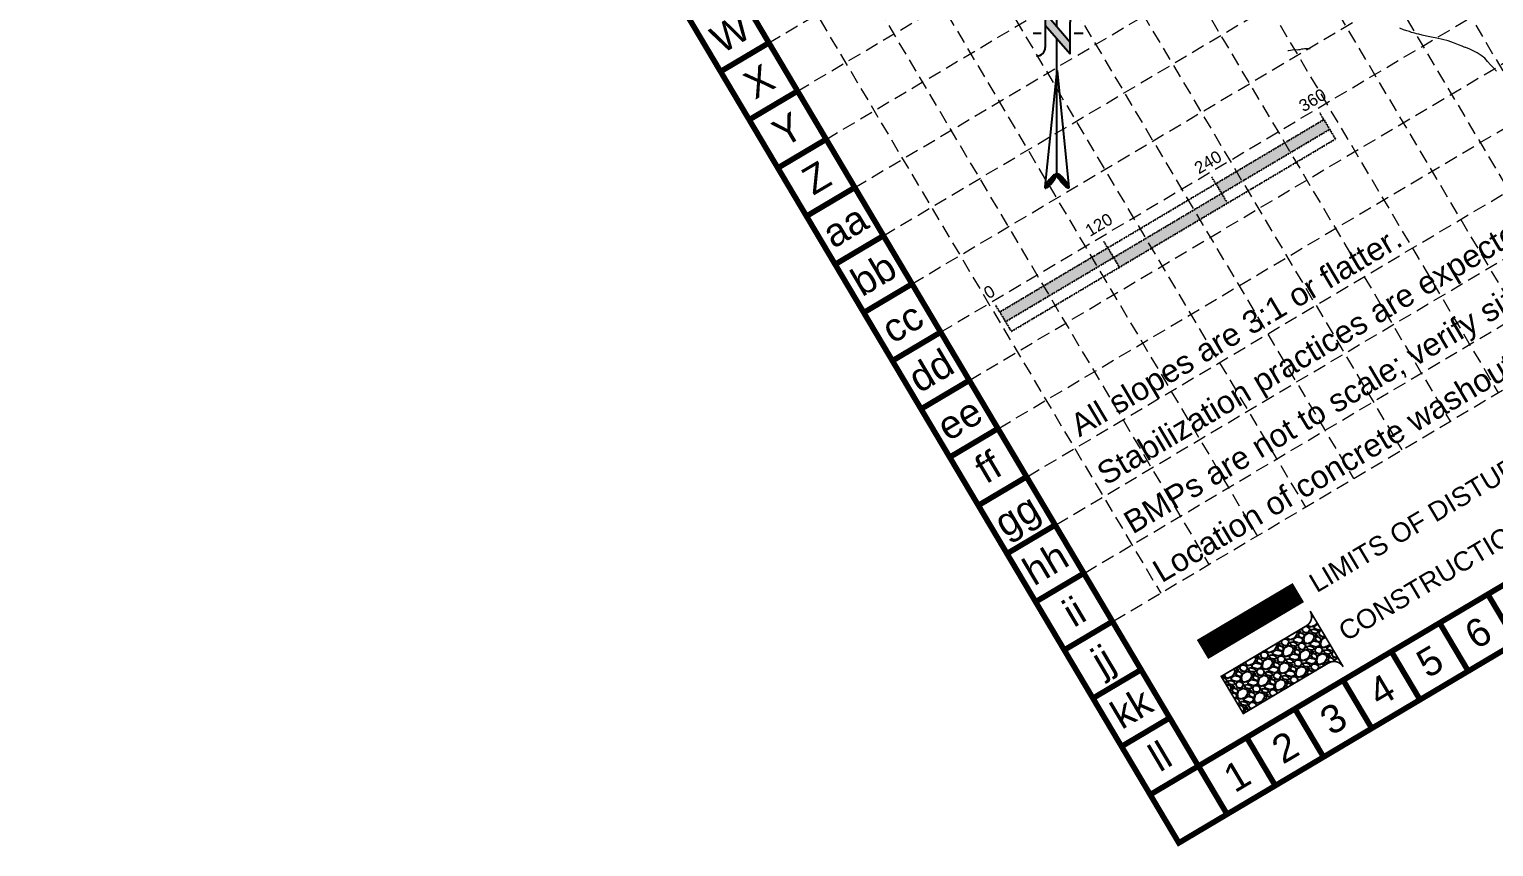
# Model space of a CAD drawing. Header units: inches. Extents: x 2527773 to 2531821, y 6906669 to 6910268.
# Drawn here: x 2527773 to 2529171, y 6906669 to 6907450 of the extents above; entities that cross this region are included whole.
import ezdxf
from ezdxf.enums import TextEntityAlignment as Align

# ---------------------------------------------------------------- set-up
doc = ezdxf.new("R2010")
doc.units = ezdxf.units.IN
doc.header["$MEASUREMENT"] = 0
doc.linetypes.add('DGN Style 2', pattern=[85.53880220056527, 51.32328132033916, -34.2155208802261])
doc.linetypes.add('HIDDEN', pattern=[0.009525, 0.006350000000000001, -0.003175])
for name, color, linetype in [('BASE', 7, 'Continuous'), ('GRID', 254, 'HIDDEN'), ('LEGEND', 7, 'Continuous'), ('NARROW', 7, 'Continuous')]:
    doc.layers.add(name, color=color, linetype=linetype)
doc.layers.add('SV-topo-25128(old) - SV-TOPO-CONT-MINR-LINE', color=253, linetype='DGN Style 2', lineweight=0)
doc.styles.add("L200'", font='ARIAL.TTF', dxfattribs={"height": 0.001968503937008})
doc.styles.get("Standard").update_dxf_attribs({"font": 'ARIAL.TTF'})

# ---------------------------------------------------------------- blocks, each defined once
blk = doc.blocks.new('North Arrow')
at = {"layer": 'NARROW'}
for p, q in [((32.43254981860446, 3.058265073213988), (32.43254981860446, 4.631385762768332)), ((0, 0), (22.36344290151465, 2.002084736559482)), ((0, 0), (22.3340256442134, -2.022002755547874)), ((28.76667448424996, -2.091662794246076), (34.01874137947743, 2.319861484284047)), ((36.17825519122562, 2.333068732823449), (30.46489879658111, 2.333068732823449)), ((36.15693846157228, 2.319861484284047), (31.03953994826952, -2.091662794246076)), ((39.10239171702415, 0.006637234364461619), (59.96415737125062, 2.108618273159664)), ((21.65859055236069, -0.04755806894536363), (21.65587945617517, -0.04755806894536363)), ((31.2002493849468, -0.04755806894536363), (21.65859055236069, -0.04755806894536363)), ((28.76667448424996, -2.091662794246076), (34.95439482978327, -2.091662794246076)), ((57.4539157862273, -0.04755806894536363), (33.41071549255503, -0.04755806894536363)), ((59.8310793026576, -2.141789640390925), (39.04486644576536, -0.007715046158409677)), ((57.69334596529006, -0.02703537367779063), (57.76929195033517, -0.01344045038422337)), ((57.76514189648879, -0.05039075473177945), (57.69334596529006, -0.02703537367779063)), ((32.43254981860446, -4.261561808689294), (32.43254981860446, -2.800806882678444))]:
    blk.add_line(p, q, dxfattribs=at)
blk.add_lwpolyline([(22.36469003275943, -2.029144276148145), (22.58571216360451, -1.926685835660464, 0.09157658552841703), (22.86600292222374, -1.437143250313966, 0.04830551554414139), (23.03449076013294, -0.7510674610057322), (23.07365352004581, -0.007926344824227272), (23.0138871940153, 0.8191116749912908, 0.04830551554426889), (22.86600292222374, 1.421290560665511, 0.0915765855283463), (22.58571216360451, 1.91083314601201), (22.36469003275943, 2.01329158649969), (22.14366790191434, 1.91083314601201, 0.09157658552851158), (21.86337714329511, 1.421290560665511, 0.04830551554418233), (21.71549287155813, 0.8191116749912908), (21.65572654552761, -0.007926344824227272), (21.71549287155813, -0.8349643646397453, 0.04830551554422624), (21.86337714329511, -1.437143250313966, 0.09157658552816902), (22.14366790191434, -1.926685835660464)], format="xyb", close=True, dxfattribs=at)
for points in [[(57.45558378554506, -0.03134526075882604), (57.43996657389744, 0.0836624617477355, -0.06681784727068599), (57.67471216397553, 0.4712181194372533, -0.03073031192727785), (58.00862399094058, 0.8372912985578296), (58.52165351551321, 1.292257312707079), (59.07299621394941, 1.699951556056476, -0.03073031192742202), (59.50028108291463, 1.950818694931513, -0.06681784727061153), (59.92804734067704, 2.100220530974184), (60.03732810972451, 2.061125939999329)], [(60.03732810972451, 2.061125939999329), (60.05294532137214, 1.946118217492767, -0.06681784727066456), (59.81819973129404, 1.558562559803249, -0.03073031192683177), (59.43379851860755, 1.137137013811298), (58.97125837981093, 0.7375233665334235), (58.41991568137473, 0.3298291232385964, -0.03073031192764033), (57.99263081235495, 0.07896198436355917, -0.03669233332525137), (57.76236303227506, -0.01733721801429056)], [(57.45558378554506, -0.03527464659782709), (57.43996657389744, -0.150282369049819, 0.06681784727068599), (57.67471216397553, -0.5378380267393368, 0.03073031192727785), (58.00862399094058, -0.903911205859913), (58.52165351551321, -1.358877220063732), (59.07299621394941, -1.766571463358559, 0.03073031192742202), (59.50028108291463, -2.017438602233597, 0.06681784727061153), (59.92804734067704, -2.166840438276267), (60.03732810972451, -2.127745847301412)], [(60.03732810972451, -2.127745847301412), (60.05294532137214, -2.012738124794851, 0.06681784727066456), (59.81819973129404, -1.625182467105333, 0.03073031192683177), (59.43379851860755, -1.203756921113381), (58.97125837981093, -0.804143273835507), (58.41991568137473, -0.3964490305406798, 0.03073031192764033), (57.99263081235495, -0.1455818916656426, 0.03669233332525137), (57.76236303227506, -0.04928268934236257)]]:
    blk.add_lwpolyline(points, format="xyb", dxfattribs=at)
for centre, start, end in [((30.46491631666868, 3.862994872579293), 178.8769027564139, 270), ((34.95439482978327, -3.621588933947351), 358.8769027564139, 90)]:
    blk.add_arc(centre, 1.529926139739004, start, end, dxfattribs=at)
for points in [[(23.02743242273209, -0.7618279882990464), (21.67003612299595, -0.04525802260104683), (23.06525461068304, -0.04525802260104683), (21.71626324154204, 0.8195677980802429)], [(23.06525461068304, -0.04525802260104683), (21.71626324154204, 0.8195677980802429), (23.01902749208239, 0.7489697719211108), (21.85494459723486, 1.41965102062386)], [(23.01902749208239, 0.7489697719211108), (21.85494459723486, 1.41965102062386), (22.86773874044229, 1.437300527177285), (22.14491470462235, 1.910307302568981)], [(22.86773874044229, 1.437300527177285), (22.14491470462235, 1.910307302568981), (22.58617356370451, 1.910307302568981), (22.35503797086494, 2.002084736559482)], [(31.04573626156707, -2.092600781761575), (36.15173163068903, 2.358604768796795), (28.74698772917327, -2.064361571265181), (34.01267678058502, 2.358604768796795)], [(57.44388876337325, 0.08001449623407098), (57.69525844847522, -0.01106567331589758), (57.49810575425727, 0.2124947428819723), (57.77083364797363, -0.01106567331589758)], [(57.450460519849, -0.04004572727353661), (57.68868669199946, -0.016585683588346), (57.44388876337325, 0.08001449623407098), (57.69525844847522, -0.01106567331589758)], [(57.49810575425727, 0.2124947428819723), (57.77083364797363, -0.01106567331589758), (57.59996797960412, 0.3891350717640307), (57.940056377156, 0.06345446541672572)], [(57.59996797960412, 0.3891350717640307), (57.940056377156, 0.06345446541672572), (57.68211493557828, 0.4981552747267415), (58.06984856753843, 0.1324545938769006)], [(57.68211493557828, 0.4981552747267415), (58.06984856753843, 0.1324545938769006), (57.83819415180915, 0.663755583063903), (58.29493122679196, 0.2580348277115263)], [(57.83819415180915, 0.663755583063903), (58.29493122679196, 0.2580348277115263), (58.02877508955135, 0.8569559427633067), (58.51837094691291, 0.405695102581376)], [(58.02877508955135, 0.8569559427633067), (58.51837094691291, 0.405695102581376), (58.26042950528063, 1.069476338470849), (58.73031009321494, 0.5657754006460891)], [(58.26042950528063, 1.069476338470849), (58.73031009321494, 0.5657754006460891), (58.51837094691291, 1.297176762400341), (59.04904028220699, 0.8114158579883224)], [(58.51837094691291, 1.297176762400341), (59.04904028220699, 0.8114158579883224), (58.69580837170361, 1.422756996180397), (59.26097942850902, 0.9949561996836565)], [(59.26426530671961, 0.9963362022790534), (58.69416543257103, 1.419996991044172), (59.44663154890804, 1.149516487475921), (59.00303798687673, 1.64907741756906)], [(59.44663154890804, 1.149516487475921), (59.00303798687673, 1.64907741756906), (59.61749721722299, 1.335816834307479), (59.27576588053853, 1.822957741314895)], [(59.61749721722299, 1.335816834307479), (59.27576588053853, 1.822957741314895), (59.80972109409777, 1.551097235151246), (59.4926338442383, 1.954057985367399)], [(59.80972109409777, 1.551097235151246), (59.4926338442383, 1.954057985367399), (59.93129858887187, 1.730497569169529), (59.69471535579942, 2.039618144699489)], [(59.93129858887187, 1.730497569169529), (59.69471535579942, 2.039618144699489), (60.05287608364597, 1.941637962281675), (59.93129858887187, 2.103098262887215)], [(60.05287608364597, 1.941637962281675), (59.93129858887187, 2.103098262887215), (60.03644669248388, 2.064458190925507)], [(22.86773874044229, -1.439569039612252), (21.72466817219174, -0.8747848301754857), (23.02743242273209, -0.7618279882990464), (21.67003612299595, -0.04525802260104683)], [(22.5777686330548, -1.930225321557373), (21.86334952788457, -1.446628842222708), (22.86773874044229, -1.439569039612252), (21.72466817219174, -0.8747848301754857)], [(22.36344290151465, -2.014942952937417), (22.14491470462235, -1.930225321557373), (22.5777686330548, -1.930225321557373), (21.86334952788457, -1.446628842222708)], [(57.4373170068975, -0.1421659174229717), (57.68868669199946, -0.02210569386079442), (57.450460519849, -0.04004572727353661), (57.68868669199946, -0.016585683588346)], [(57.45703227632475, -0.1932260124704044), (57.69525844847522, -0.02762570418781252), (57.4373170068975, -0.1421659174229717), (57.68868669199946, -0.02210569386079442)], [(57.52603571929285, -0.3257062591183058), (57.76426189149788, -0.05108574781843345), (57.45703227632475, -0.1932260124704044), (57.69525844847522, -0.02762570418781252)], [(57.63446970111545, -0.4802665469105705), (57.90062583830149, -0.1021458429204358), (57.52603571929285, -0.3257062591183058), (57.76426189149788, -0.05108574781843345)], [(57.78397716092513, -0.6624268860650773), (58.09120677609826, -0.2001260253382497), (57.63446970111545, -0.4802665469105705), (57.90062583830149, -0.1021458429204358)], [(57.97455809866733, -0.8735672791772231), (58.33600470472447, -0.3477863002626691), (57.78397716092513, -0.6624268860650773), (58.09120677609826, -0.2001260253382497)], [(58.24071423585337, -1.113687726247008), (58.61366141578401, -0.5423666625029), (57.97455809866733, -0.8735672791772231), (58.33600470472447, -0.3477863002626691)], [(58.61366141578401, -1.433848322321865), (58.92746278743289, -0.771447089027788), (58.24071423585337, -1.113687726247008), (58.61366141578401, -0.5423666625029)], [(58.91431927448139, -1.64498871543401), (59.20019068109468, -1.004667523229728), (58.61366141578401, -1.433848322321865), (58.92746278743289, -0.771447089027788)], [(59.11804372517508, -1.794028992899257), (59.56985198281473, -1.35518817585762), (58.91760515269198, -1.651888728247286), (59.20019068109468, -1.011567536097573)], [(59.34805520177179, -1.927889242142555), (59.81300697236293, -1.62152867174882), (59.11804372517508, -1.794028992899257), (59.56985198281473, -1.35518817585762)], [(59.53699320043597, -1.324828119304584), (59.41377276652929, -1.18406785724801), (59.20840537670301, -1.014327541233797)], [(59.58299549571166, -2.052089473381784), (59.92801271066128, -1.787128980031412), (59.34805520177179, -1.927889242142555), (59.81300697236293, -1.62152867174882)], [(59.78343406819477, -2.12522960951901), (60.04630432717022, -2.007929391147627), (59.58299549571166, -2.052089473381784), (59.92801271066128, -1.787128980031412)], [(59.92308389326354, -2.166629686616943), (60.03808963156189, -2.132129622386856), (59.78343406819477, -2.12522960951901), (60.04630432717022, -2.007929391147627)]]:
    blk.add_solid(points, dxfattribs=at)
blk = doc.blocks.new('A$C19C80B57')
h = blk.add_hatch(color=7)
h.paths.add_polyline_path([(-8.20539028244093, 20.38116698805243), (-2.687602555844932, 11.08952433615923), (100.4453047435562, 72.33439905129654), (94.92751701688395, 81.62604170292616)])
h.paths.add_polyline_path([(203.5782120431942, 133.5792737665744), (100.4453047435562, 72.33439905129653), (105.9630924705416, 63.04275639913976), (209.0959997700709, 124.2876311146006)])
h.paths.add_polyline_path([(203.5782120431942, 133.5792737665744), (306.7111193425954, 194.8241484817118), (301.1933316159994, 204.115791133605), (198.0604243164739, 142.8709164182847)])
at = {"color": 7}
for p, q in [((301.1933316159993, 204.1157911336049), (297.5186391347088, 210.3037655688822)), ((94.92751701688394, 81.62604170292616), (301.1933316159993, 204.1157911336049)), ((301.1933316159993, 204.1157911336049), (312.2289070691913, 185.5325058298185)), ((-2.687602555844933, 11.08952433615923), (306.7111193425953, 194.8241484817117)), ((105.9630924705416, 63.04275639913976), (312.2289070691913, 185.5325058298185)), ((198.0604243162088, 142.8709164187312), (194.3857318353839, 149.0588908530772)), ((198.0604243162088, 142.8709164187312), (209.0959997698665, 124.2876311149448)), ((94.92751701688394, 81.62604170292616), (91.25282453605905, 87.81401613820344)), ((-8.20539028244093, 20.38116698805243), (94.92751701688394, 81.62604170292616)), ((94.92751701688394, 81.62604170292616), (105.9630924705416, 63.04275639913976)), ((2.830185170751065, 1.797881684266031), (105.9630924705416, 63.04275639913976)), ((-8.20539028244093, 20.38116698805243), (-11.88008276373148, 26.56914142239839)), ((-8.20539028244093, 20.38116698805243), (2.830185170751065, 1.797881684266031))]:
    blk.add_line(p, q, dxfattribs=at)
for s, height, rotation, oblique, p in [('360', 11.51493137748821, 30.70371114337118, 359.999999979501, (281.8039318700321, 210.9532932396978)), ('240', 11.51493137828898, 30.70371117397054, 1.246652757390185e-08, (181.9812875394709, 151.6741258651018)), ('120', 11.51493137748821, 30.70371115245681, 359.9999999885866, (77.86045784084126, 91.88414801098406)), ('0', 11.51493137828898, 30.70371118305617, 2.155215096584544e-08, (-18.99804177787155, 32.32372484635562))]:
    blk.add_text(s, height=height, rotation=rotation, dxfattribs=dict(at, oblique=oblique)).set_placement(p)

msp = doc.modelspace()

# ---------------------------------------------------------------- hatches: boundary and pattern name
at = {"layer": 'LEGEND'}
h = msp.add_hatch(dxfattribs=at)
h.set_pattern_fill('GRAVEL', color=4, scale=16.49650075938597, angle=-13.23054399714795, style=0)
h.set_pattern_definition([(214.782256002852, (2514201.321733074, 6886442.748661371), (-162.4490183474469, -114.3233275469108), [2.21937322616475, -219.7183453063285]), (171.739156002852, (2514199.498900794, 6886441.482597547), (196.4791517083916, -29.24812796553017), [3.808514137317923, -377.0427841189689]), (119.279856002852, (2514195.729903788, 6886442.029801719), (119.0550974325461, -214.4006015210746), [2.685432365618926, -265.8581341262887]), (254.043156002852, (2514188.523148369, 6886439.487608171), (91.56960361676956, 317.3971616067416), [3.468191326651787, -343.350875352524]), (279.603156002852, (2514187.569696189, 6886436.153050406), (-34.98672690217767, 211.5813537761888), [3.400836114051215, -336.6832371930915]), (344.043156002852, (2514188.137032161, 6886432.799865691), (-317.3971616067416, 91.5696036167696), [3.468191326651788, -343.350875352524]), (24.46365600285202, (2514191.471589926, 6886431.846413511), (-246.5178483510585, -111.5039942399143), [4.586505609631323, -454.0636924304844]), (59.02475600285205, (2514195.646333323, 6886433.745760055), (195.4727362634303, 326.8610004861309), [4.330133491329706, -428.6833641101476]), (108.199056002852, (2514197.874911994, 6886437.458374596), (-79.3870576809359, 238.9666148195033), [3.479936835192449, -344.5141261035695]), (162.005856002852, (2514196.788061467, 6886440.764239511), (172.8694769594118, -57.5895697501322), [3.972885270884441, -194.6712957908339]), (209.1668560028521, (2514193.009500177, 6886441.991544587), (-234.2347716876138, -131.3382074075691), [5.137802168509245, -508.6427941019329]), (125.5835560028514, (2514204.383441178, 6886435.589225751), (-89.75719062904955, 122.7806371324912), [1.753594527223485, -173.606600537659]), (158.238656002852, (2514203.363039015, 6886437.015374305), (201.2110901389266, -81.19956054918379), [3.336202824075941, -330.2848714155547]), (211.769456002852, (2514200.264578629, 6886438.252243663), (-3.775552757428589, -16.05863964051178), [2.332951633893103, -20.99661419454022]), (189.968056002852, (2514199.593540392, 6886440.443568435), (87.84427721258352, 13.23953369575217), [1.256340504833316, -124.3772645729778]), (278.570856002852, (2514198.356169418, 6886440.226098006), (-4.731977435916157, 51.95145964891123), [1.776722621288148, -87.05965589063062]), (17.73325600285203, (2514198.620959646, 6886438.469212475), (55.72698480911016, 20.79066192433091), [2.885716381338628, -93.30458771460454]), (148.334556002852, (2514201.369554489, 6886439.348156857), (28.34173076096474, -23.60971384812527), [2.08665887755548, -50.07986255083382]), (3.158956002852013, (2514189.042161308, 6886442.415917927), (171.9130092581415, 10.42026275208362), [2.923179934563194, -289.3955558642905]), (57.11565600285201, (2514191.960906782, 6886442.577005891), (-105.7655379070762, -161.5428272653861), [2.452386299391078, -242.7857322481932]), (279.968056002852, (2514202.124664807, 6886442.559883792), (-13.23953369575217, 87.84427721258352), [2.512664513165872, -123.1209405646452]), (330.379956002852, (2514202.559605665, 6886440.085141842), (-149.2597547725296, 85.93131113428126), [2.923179934563193, -289.3955558642904]), (326.213456002852, (2514186.701319323, 6886432.459564432), (-72.74211491429409, 50.99496995997067), [2.818922049763874, -138.1272464244328]), (281.544556002852, (2514189.044167775, 6886430.891958097), (-38.76196752656292, 195.5227647886222), [2.361935985727364, -233.8320090135249]), (53.57085600285205, (2514198.509699565, 6886426.463493604), (50.99504755287252, 72.74206084901944), [2.512664513165876, -123.1209405646454]), (4.123456002852035, (2514200.001794868, 6886428.485169363), (-223.8644687486799, -15.15227211717446), [2.76532491879663, -273.7664246183321]), (56.21345600285205, (2514190.640968576, 6886428.313513883), (-50.9949699599707, -72.74211491429405), [1.409461024881938, -139.5367074493148]), (88.07935600285204, (2514197.546181485, 6886426.6900267), (-0.9563874504931817, 68.01009341373054), [0.8411565737210905, -83.27481423190238]), (152.733256002852, (2514197.574372717, 6886427.530713949), (44.40036852684679, -27.3852603037348), [3.400836114051209, -64.61596864947678]), (172.7784560028519, (2514194.551423362, 6886429.088756001), (164.3618917239378, -21.69689123953964), [3.151656470080689, -312.0135451324678]), (290.459556002852, (2514198.281160003, 6886437.023935355), (-8.50755459302914, 35.89281886836569), [2.379158332520163, -57.09981647698466]), (339.926656002852, (2514199.112784585, 6886434.794855068), (265.4456458458278, -96.30177239694933), [4.153719912208798, -411.2175619591386]), (47.71485600285207, (2514203.014176706, 6886433.36920813), (-90.66340169709913, -97.30824241490814), [1.698413732183337, -168.1434543811731]), (76.76945600285204, (2514204.156908082, 6886434.625707671), (-12.283083082096, 19.83418626027221), [0.989790045563158, -15.50671071382281]), (107.025856002852, (2514194.343517217, 6886429.646026073), (37.80558617794591, -127.5126691871749), [2.291759871496938, -226.8849531242303]), (34.78225600285204, (2514193.67247898, 6886431.837350844), (162.4490183474468, 114.3233275469108), [4.438746452329498, -217.4989720801636]), (346.7694560028521, (2514197.318143539, 6886434.369478493), (19.83418626027221, 12.283083082096), [4.289090197440353, -12.20741056194562]), (312.074256002852, (2514201.493388554, 6886433.38783508), (-134.1573608894343, 150.1660751720131), [2.608327721069554, -258.2242464278767]), (240.8240560028519, (2514203.241211418, 6886431.451736253), (-31.16083972796928, -60.45898954747617), [2.401923503568117, -117.6944166398453]), (194.415456002852, (2514202.070288809, 6886429.354549462), (-342.869536433876, -88.85100621234288), [3.910742952523811, -387.1641956633866]), (162.195556002852, (2514198.282664853, 6886428.380965482), (-204.9867277305205, 65.14072395101094), [4.137305893953243, -409.5928380958505])])
edge = h.paths.add_edge_path()
edge.add_line((2529027.380247027, 6906840.9261975), (2528995.790284881, 6906894.121908197))
edge.add_arc((2528986.92433488, 6906888.856915564), 10.31141197178711, -59.25723289358791, 30.703711166630228, ccw=False)
edge.add_line((2528992.195369806, 6906879.994556529), (2528910.94874271, 6906831.736766738))
edge.add_line((2528910.94874271, 6906831.736766738), (2528932.024499887, 6906796.246382914))
edge.add_line((2528932.024499887, 6906796.246382914), (2529013.2432621, 6906844.523563901))
edge.add_arc((2529018.514297027, 6906835.661204867), 10.31141197138306, 30.703711169272424, 120.7427671112813, ccw=False)

# ---------------------------------------------------------------- linework, layer by layer
at = {"layer": 'BASE', "const_width": 5.355000000060367}
for points in [[(2528870.468743788, 6906672.724986133), (2531817.241109016, 6908422.648546689), (2530723.538883668, 6910264.381274957), (2527776.76651844, 6908514.457714401)], [(2528889.076098522, 6906746.039080662), (2531744.038444386, 6908441.333794003), (2530704.894169244, 6910191.058480814), (2527850.58744151, 6908496.116796196)]]:
    msp.add_lwpolyline(points, close=True, dxfattribs=at)
for points in [[(2528479.031171855, 6907436.760633074), (2528432.987853648, 6907409.41807744)], [(2528506.373727489, 6907390.717314867), (2528460.330409282, 6907363.374759234)], [(2528533.716283123, 6907344.673996661), (2528487.672964916, 6907317.331441027)], [(2528561.058838756, 6907298.630678453), (2528515.015520549, 6907271.28812282)], [(2528588.40139439, 6907252.587360247), (2528542.358076183, 6907225.244804613)], [(2528615.743950023, 6907206.544042041), (2528569.700631817, 6907179.201486407)], [(2528643.086505657, 6907160.500723834), (2528597.043187451, 6907133.1581682)], [(2528670.429061291, 6907114.457405627), (2528624.385743084, 6907087.114849993)], [(2528697.771616925, 6907068.41408742), (2528651.728298718, 6907041.071531787)], [(2528725.114172558, 6907022.370769214), (2528679.070854351, 6906995.02821358)], [(2528752.456728192, 6906976.327451007), (2528706.413409985, 6906948.984895374)], [(2528779.799283826, 6906930.2841328), (2528733.755965619, 6906902.941577166)], [(2529192.771971234, 6906864.122875569), (2529165.4294156, 6906910.166193776)], [(2528807.14183946, 6906884.240814594), (2528761.098521253, 6906856.89825896)], [(2529146.728653028, 6906836.780319936), (2529119.386097394, 6906882.823638142)], [(2529100.685334821, 6906809.437764302), (2529073.342779187, 6906855.481082508)], [(2528834.484395093, 6906838.197496387), (2528788.441076886, 6906810.854940753)], [(2529054.642016614, 6906782.095208668), (2529027.299460981, 6906828.138526875)], [(2528861.826950727, 6906792.15417818), (2528815.78363252, 6906764.811622547)], [(2529008.598698407, 6906754.752653034), (2528981.256142774, 6906800.795971241)], [(2528962.555380201, 6906727.410097401), (2528935.212824567, 6906773.453415607)], [(2528889.16950636, 6906746.110859973), (2528843.126188154, 6906718.76830434)], [(2528916.512061994, 6906700.067541767), (2528889.16950636, 6906746.110859973)]]:
    msp.add_lwpolyline(points, dxfattribs=at)
at = {"layer": 'GRID', "color": 252, "linetype": 'HIDDEN', "lineweight": 0, "ltscale": 2000}
for p, q in [((2528479.031171855, 6907436.760633074), (2531333.71690067, 6909131.999082363)), ((2528506.373727489, 6907390.717314867), (2531361.059456304, 6909085.955764156)), ((2528533.716283123, 6907344.673996661), (2531388.402011937, 6909039.912445949)), ((2528561.058838756, 6907298.630678453), (2531415.744567571, 6908993.869127743)), ((2528588.40139439, 6907252.587360247), (2531443.087123205, 6908947.825809537)), ((2528615.743950023, 6907206.544042041), (2531470.429678839, 6908901.782491329)), ((2528643.086505657, 6907160.500723834), (2531497.772234472, 6908855.739173123)), ((2528670.429061291, 6907114.457405627), (2531525.114790106, 6908809.695854916)), ((2528356.21536045, 6908796.870781548), (2529313.585160147, 6907184.714152171)), ((2528310.172042243, 6908769.528225915), (2529267.54184194, 6907157.371596538)), ((2528698.924718522, 6907068.823779182), (2531553.610447338, 6908764.06222847)), ((2528264.128724036, 6908742.185670281), (2529221.498523734, 6907130.029040904)), ((2528218.085405829, 6908714.843114647), (2529175.455205527, 6907102.686485271)), ((2528726.267274156, 6907022.780460974), (2531580.953002971, 6908718.018910264)), ((2528172.042087623, 6908687.500559013), (2529129.41188732, 6907075.343929637)), ((2528753.60982979, 6906976.737142768), (2531608.295558605, 6908671.975592056)), ((2528125.998769416, 6908660.15800338), (2529083.368569114, 6907048.001374003)), ((2528079.95545121, 6908632.815447746), (2529037.325250907, 6907020.65881837)), ((2528780.952385424, 6906930.693824561), (2531635.638114239, 6908625.93227385)), ((2528033.912133003, 6908605.472892112), (2528991.2819327, 6906993.316262736)), ((2527987.868814796, 6908578.130336478), (2528945.238614494, 6906965.973707102)), ((2528808.294941057, 6906884.650506354), (2531662.980669872, 6908579.888955643)), ((2527941.825496589, 6908550.787780845), (2528899.195296287, 6906938.631151468)), ((2527895.782178382, 6908523.445225212), (2528853.15197808, 6906911.288595835))]:
    msp.add_line(p, q, dxfattribs=at)
at = {"layer": 'LEGEND', "color": 1, "linetype": 'HIDDEN', "ltscale": 4000, "const_width": 21.20580000023905}
msp.add_lwpolyline([(2528893.043640869, 6906857.450364443), (2528984.533802451, 6906911.781262614)], dxfattribs=at)
at = {"layer": 'LEGEND', "color": 4, "const_width": 1.649650075938597}
msp.add_lwpolyline([(2529027.380247027, 6906840.9261975), (2528995.790284881, 6906894.121908197, -0.4140139244211871), (2528992.195369806, 6906879.994556529), (2528910.94874271, 6906831.736766738), (2528932.024499887, 6906796.246382914), (2529013.2432621, 6906844.523563901, -0.4144132285109485)], format="xyb", close=True, dxfattribs=at)
at = {"layer": 'SV-topo-25128(old) - SV-TOPO-CONT-MINR-LINE', "color": 35, "lineweight": 0}
for p, q in [((2529084.9878, 6907449.4094), (2529081.4678, 6907450.8694)), ((2529087.9778, 6907448.3994), (2529084.9878, 6907449.4094)), ((2529090.5078, 6907447.5594), (2529087.9778, 6907448.3994)), ((2529092.5978, 6907446.8594), (2529090.5078, 6907447.5594)), ((2529094.2778, 6907446.3194), (2529092.5978, 6907446.8594)), ((2529095.6678, 6907445.9194), (2529094.2778, 6907446.3194)), ((2529097.2078, 6907445.5394), (2529095.6678, 6907445.9194)), ((2529099.4378, 6907445.0294), (2529097.2078, 6907445.5394)), ((2529102.7478, 6907444.269400001), (2529099.4378, 6907445.0294)), ((2529106.9578, 6907443.3194), (2529102.7478, 6907444.269400001)), ((2529111.7678, 6907442.3194), (2529106.9578, 6907443.3194)), ((2529116.8878, 6907441.2994), (2529111.7678, 6907442.3194)), ((2529122.1778, 6907440.1694), (2529116.8878, 6907441.2994)), ((2529127.5378, 6907438.729400001), (2529122.1778, 6907440.1694)), ((2529132.7778, 6907436.9094), (2529127.5378, 6907438.729400001)), ((2529137.4278, 6907435.0394), (2529132.7778, 6907436.9094)), ((2529140.9278, 6907433.5294), (2529137.4278, 6907435.0394)), ((2529142.9378, 6907432.6894), (2529140.9278, 6907433.5294)), ((2529143.8678, 6907432.3494), (2529142.9378, 6907432.6894)), ((2529144.3378, 6907432.229400001), (2529143.8678, 6907432.3494)), ((2529144.9278, 6907432.0594), (2529144.3378, 6907432.229400001)), ((2529146.0678, 6907431.6394), (2529144.9278, 6907432.0594)), ((2529148.1678, 6907430.7794), (2529146.0678, 6907431.6394)), ((2529151.4278, 6907429.3394), (2529148.1678, 6907430.7794)), ((2529155.3478, 6907427.3594), (2529151.4278, 6907429.3394)), ((2529159.1978, 6907424.8994), (2529155.3478, 6907427.3594)), ((2529162.4378, 6907422.0594), (2529159.1978, 6907424.8994)), ((2529165.2478, 6907418.9994), (2529162.4378, 6907422.0594)), ((2529167.9478, 6907415.8594), (2529165.2478, 6907418.9994)), ((2529170.7778, 6907412.8094), (2529167.9478, 6907415.8594)), ((2529173.6878, 6907409.8594), (2529170.7778, 6907412.8094))]:
    msp.add_line(p, q, dxfattribs=at)
at = {"layer": 'SV-topo-25128(old) - SV-TOPO-CONT-MINR-LINE', "color": 35, "lineweight": 0, "flags": 128}
msp.add_lwpolyline([(2528974.422839777, 6907429.387737501), (2528975.2978, 6907429.479400001), (2528976.9028, 6907429.7544), (2528978.7728, 6907430.0794), (2528980.6078, 6907430.4244), (2528981.9678, 6907430.3594), (2528983.2878, 6907430.299400002), (2528984.6978, 6907430.419400002), (2528986.1778, 6907430.629400002), (2528987.7428, 6907430.964400002), (2528989.1178, 6907431.239400001), (2528990.4478, 6907431.4044), (2528991.8428, 6907431.434400002), (2528993.2678, 6907431.384400002), (2528994.7728, 6907431.524400001), (2528995.966980632, 6907431.494545484)], dxfattribs=at)

# ---------------------------------------------------------------- block references
at = {"layer": 'BASE', "xscale": 5.354999999915898, "yscale": 5.354999999736989, "zscale": 5.355000000060367, "rotation": 270.0403371012578}
msp.add_blockref('North Arrow', (2528754.072131515, 6907619.661758636), dxfattribs=at)
at = {"layer": 'GRID', "color": 6, "linetype": 'Continuous', "lineweight": 0}
msp.add_blockref('A$C19C80B57', (2528707.64756809, 6907159.433792219), dxfattribs=at)

# ---------------------------------------------------------------- texts
at = {"layer": 'BASE', "color": 7, "style": "L200'"}
for s, p in [('Location of concrete washout will be determined in the field and will be reflected on this Site Map.', (2528854.111403729, 6906920.592797099)), ('BMPs are not to scale; verify size/location/quantity in the field prior to installation.', (2528826.434566469, 6906967.139428076)), ('Stabilization practices are expected to be used at all disturbed areas.', (2528800.809958626, 6907013.611476132)), ('All slopes are 3:1 or flatter.', (2528775.514775572, 6907059.844230865))]:
    msp.add_text(s, height=21.71689804578911, rotation=30.70371115924518, dxfattribs=at).set_placement(p)
at = {"layer": 'BASE'}
for s, p in [('W', (2528442.338234935, 6907446.111014361)), ('X', (2528469.680790569, 6907400.067696154)), ('Y', (2528497.023346202, 6907354.024377947)), ('Z', (2528524.365901836, 6907307.98105974)), ('aa', (2528551.708457469, 6907261.937741534)), ('bb', (2528579.051013103, 6907215.894423327)), ('cc', (2528606.393568737, 6907169.85110512)), ('dd', (2528633.736124371, 6907123.807786914)), ('ee', (2528661.078680004, 6907077.764468707)), ('ff', (2528688.421235638, 6907031.7211505)), ('gg', (2528715.763791272, 6906985.677832293)), ('hh', (2528743.106346905, 6906939.634514087)), ('ii', (2528770.448902539, 6906893.59119588)), ('6', (2529156.079034314, 6906873.473256855)), ('jj', (2528797.791458173, 6906847.547877673)), ('5', (2529110.035716108, 6906846.130701222)), ('4', (2529063.992397901, 6906818.788145588)), ('kk', (2528825.134013806, 6906801.504559467)), ('3', (2529017.949079694, 6906791.445589954)), ('ll', (2528852.47656944, 6906755.46124126)), ('2', (2528971.905761487, 6906764.10303432)), ('1', (2528925.86244328, 6906736.760478687))]:
    msp.add_text(s, height=26.77500000030183, rotation=30.70371115924518, dxfattribs=at).set_placement(p, align=Align.MIDDLE_CENTER)
at = {"layer": 'LEGEND', "style": "L200'"}
for s, p in [('LIMITS OF DISTURBANCE', (2529002.058844071, 6906911.124743777)), ('CONSTRUCTION ENTRANCE', (2529030.037941449, 6906864.74523376))]:
    msp.add_text(s, height=18.26006328864838, rotation=30.70371115924518, dxfattribs=at).set_placement(p)

doc.saveas('drawing.dxf')
